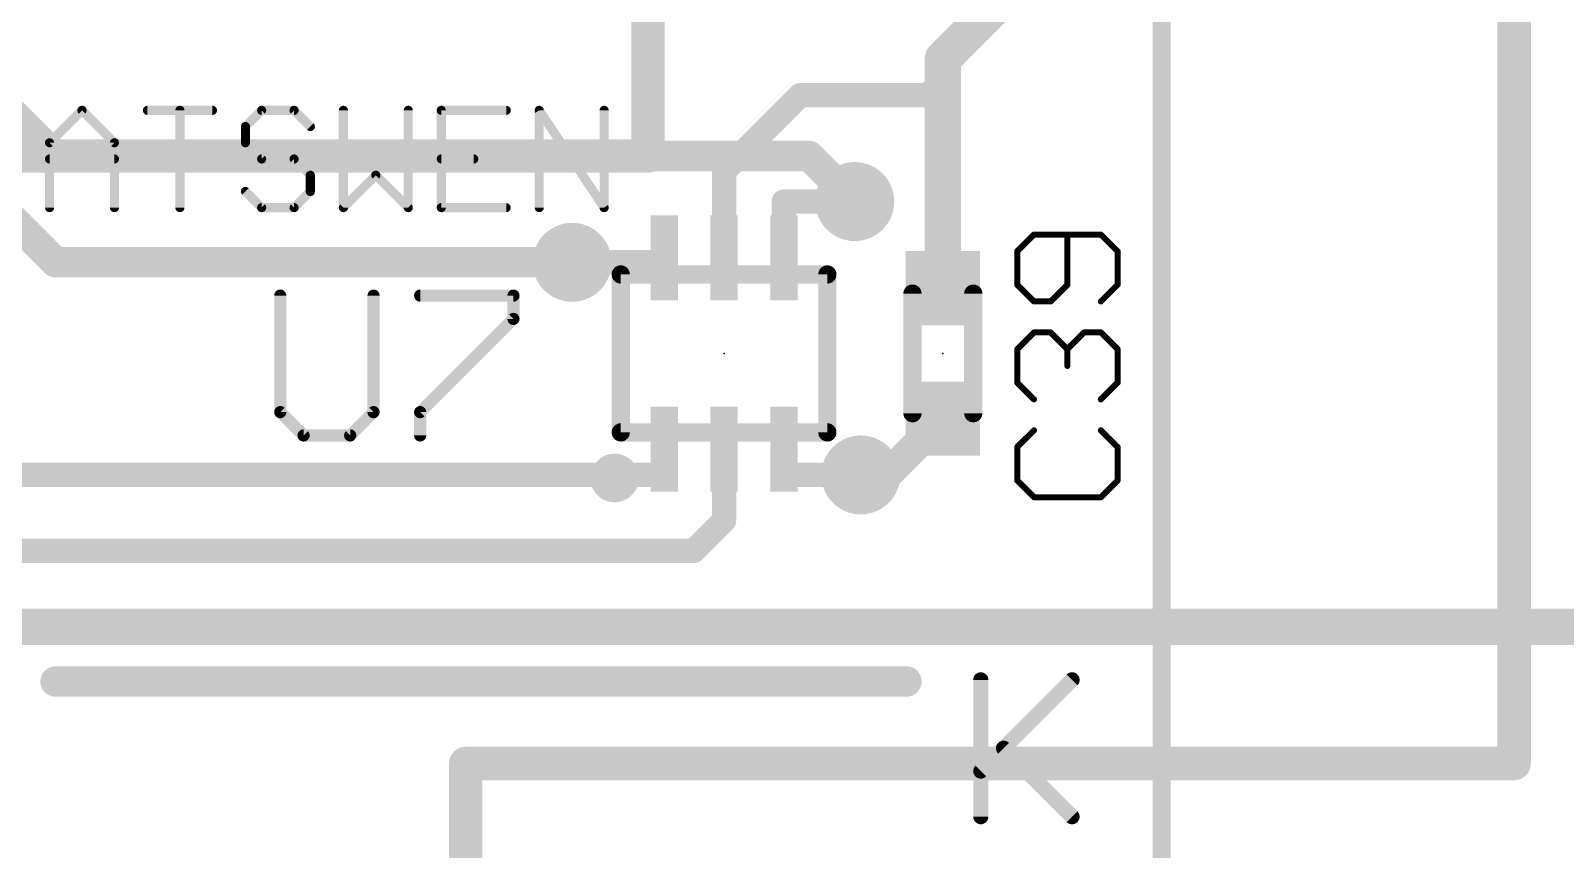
# Model space of a CAD drawing. Extents: x -19 to 124, y 0 to 88.
# Drawn here: x 64.94 to 77.77, y 58.97 to 65.82 of the extents above; entities that cross this region are included whole.
import ezdxf

# ---------------------------------------------------------------- set-up
doc = ezdxf.new("R2010")
doc.units = 0
for name, color, linetype in [('1', 12, 'CONTINUOUS'), ('15', 21, 'CONTINUOUS'), ('16', 132, 'CONTINUOUS'), ('18', 110, 'CONTINUOUS'), ('21', 253, 'CONTINUOUS'), ('23', 53, 'CONTINUOUS'), ('25', 253, 'CONTINUOUS')]:
    doc.layers.add(name, color=color, linetype=linetype)

# ---------------------------------------------------------------- blocks, each defined once
blk = doc.blocks.new('RECT')
blk.add_solid([(-0.5, -0.5), (0.5, -0.5), (-0.5, 0.5), (0.5, 0.5)])
blk = doc.blocks.new('ROUNDV')
at = {"const_width": 0.5}
blk.add_lwpolyline([(0, -0.25, 1), (0, 0.25, 1), (0, -0.25)], format="xyb", dxfattribs=at)

msp = doc.modelspace()

# ---------------------------------------------------------------- linework, layer by layer
at = {"layer": '1'}
for points, const_width in [([(72.5678, 65.5828), (75.184, 68.199)], 0.3048), ([(72.5678, 65.405), (72.5678, 65.5828)], 0.3048), ([(72.5678, 63.6651), (72.5678, 65.405)], 0.3048), ([(72.4408, 65.278), (72.5678, 65.405)], 0.2032), ([(70.739, 64.643), (71.374, 65.278)], 0.2032), ([(71.374, 65.278), (72.4408, 65.278)], 0.2032), ([(70.739, 63.9191), (70.739, 64.643)], 0.2032), ([(71.8312, 64.389), (71.239, 64.389)], 0.2032), ([(71.239, 64.389), (71.239, 63.9191)], 0.2032), ([(70.2009, 63.881), (70.239, 63.9191)], 0.2032), ([(69.469, 63.881), (70.2009, 63.881)], 0.2032), ([(72.0979, 62.103), (72.5678, 62.5729)], 0.254), ([(72.5678, 62.5729), (72.5678, 62.5348)], 0.2032), ([(70.239, 62.103), (70.239, 62.3189)], 0.2032), ([(70.739, 61.722), (70.739, 62.3189)], 0.2032), ([(71.239, 62.3189), (71.239, 62.103)], 0.2032), ([(71.882, 62.103), (72.0979, 62.103)], 0.254), ([(62.23, 62.103), (70.239, 62.103)], 0.2032), ([(71.239, 62.103), (71.882, 62.103)], 0.2032), ([(70.485, 61.468), (70.739, 61.722)], 0.2032), ([(62.103, 61.468), (70.485, 61.468)], 0.2032)]:
    msp.add_lwpolyline(points, dxfattribs=dict(at, const_width=const_width))
for points, const_width in [([(72.644, 65.5828, 1), (72.4916, 65.5828)], 0.1524), ([(72.5139, 65.6367, 1), (72.6217, 65.5289)], 0.1524), ([(72.644, 65.405, 1), (72.4916, 65.405)], 0.1524), ([(72.4916, 65.405, 1), (72.644, 65.405)], 0.1524), ([(72.6037, 65.3691, 1), (72.5319, 65.4409)], 0.1016), ([(71.374, 65.3288, 1), (71.374, 65.2272)], 0.1016), ([(71.4099, 65.2421, 1), (71.3381, 65.3139)], 0.1016), ([(72.4049, 65.3139, 1), (72.4767, 65.2421)], 0.1016), ([(72.4408, 65.2272, 1), (72.4408, 65.3288)], 0.1016), ([(70.7898, 64.643, 1), (70.6882, 64.643)], 0.1016), ([(70.7031, 64.6789, 1), (70.7749, 64.6071)], 0.1016), ([(71.239, 64.4398, 1), (71.239, 64.3382)], 0.1016), ([(71.2898, 64.389, 1), (71.1882, 64.389)], 0.1016), ([(71.8312, 64.3382, 1), (71.8312, 64.4398)], 0.1016), ([(70.2749, 63.8832, 1), (70.2031, 63.955)], 0.1016), ([(69.469, 63.9318, 1), (69.469, 63.8302)], 0.1016), ([(70.165, 63.9169, 1), (70.2368, 63.8451)], 0.1016), ([(70.2009, 63.8302, 1), (70.2009, 63.9318)], 0.1016), ([(70.6882, 63.9191, 1), (70.7898, 63.9191)], 0.1016), ([(71.1882, 63.9191, 1), (71.2898, 63.9191)], 0.1016), ([(72.4916, 63.6651, 1), (72.644, 63.6651)], 0.1524), ([(72.6127, 62.528, 1), (72.5229, 62.6178)], 0.127), ([(72.6186, 62.5729, 1), (72.517, 62.5729)], 0.1016), ([(72.517, 62.5348, 1), (72.6186, 62.5348)], 0.1016), ([(70.2898, 62.3189, 1), (70.1882, 62.3189)], 0.1016), ([(70.7898, 62.3189, 1), (70.6882, 62.3189)], 0.1016), ([(71.2898, 62.3189, 1), (71.1882, 62.3189)], 0.1016), ([(71.882, 62.1665, 1), (71.882, 62.0395)], 0.127), ([(72.053, 62.1479, 1), (72.1428, 62.0581)], 0.127), ([(72.0979, 62.0395, 1), (72.0979, 62.1665)], 0.127), ([(70.1882, 62.103, 1), (70.2898, 62.103)], 0.1016), ([(70.239, 62.0522, 1), (70.239, 62.1538)], 0.1016), ([(71.239, 62.1538, 1), (71.239, 62.0522)], 0.1016), ([(71.1882, 62.103, 1), (71.2898, 62.103)], 0.1016), ([(71.882, 62.0522, 1), (71.882, 62.1538)], 0.1016), ([(70.6882, 61.722, 1), (70.7898, 61.722)], 0.1016), ([(70.7749, 61.6861, 1), (70.7031, 61.7579)], 0.1016), ([(70.485, 61.4172, 1), (70.485, 61.5188)], 0.1016), ([(70.4491, 61.5039, 1), (70.5209, 61.4321)], 0.1016)]:
    msp.add_lwpolyline(points, format="xyb", dxfattribs=dict(at, const_width=const_width))
at = {"layer": '15', "const_width": 0.2794}
for points in [[(70.104, 64.77), (70.104, 82.042)], [(77.343, 82.042), (77.343, 59.69)], [(63.5, 64.77), (70.104, 64.77)], [(77.343, 59.69), (68.58, 59.69)], [(68.58, 59.69), (68.58, 42.545)]]:
    msp.add_lwpolyline(points, dxfattribs=at)
at = {"layer": '15', "const_width": 0.1397}
for points in [[(70.104, 64.7001, 1), (70.104, 64.8398)], [(70.0341, 64.77, 1), (70.1739, 64.77)], [(68.6499, 59.69, 1), (68.5101, 59.69)], [(68.58, 59.7599, 1), (68.58, 59.6202)], [(77.343, 59.6202, 1), (77.343, 59.7599)], [(77.2732, 59.69, 1), (77.4129, 59.69)]]:
    msp.add_lwpolyline(points, format="xyb", dxfattribs=at)
at = {"layer": '16'}
for points, const_width in [([(62.357, 67.564), (65.151, 64.77)], 0.254), ([(62.357, 66.675), (65.151, 63.881)], 0.254), ([(65.151, 64.77), (71.4502, 64.77)], 0.254), ([(71.4502, 64.77), (71.8312, 64.389)], 0.254), ([(65.151, 63.881), (69.469, 63.881)], 0.254), ([(95.504, 60.833), (59.055, 60.833)], 0.3048)]:
    msp.add_lwpolyline(points, dxfattribs=dict(at, const_width=const_width))
at = {"layer": '16', "const_width": 0.127}
for points in [[(65.151, 64.8335, 1), (65.151, 64.7065)], [(65.1061, 64.7251, 1), (65.1959, 64.8149)], [(71.4951, 64.8149, 1), (71.4053, 64.7251)], [(71.4502, 64.7065, 1), (71.4502, 64.8335)], [(71.7863, 64.3441, 1), (71.8761, 64.4339)], [(65.151, 63.9445, 1), (65.151, 63.8175)], [(69.469, 63.8175, 1), (69.469, 63.9445)], [(65.1061, 63.8361, 1), (65.1959, 63.9259)]]:
    msp.add_lwpolyline(points, format="xyb", dxfattribs=at)
at = {"layer": '21'}
for points, const_width in [([(74.3966, 66.7004), (74.3966, 53.9496)], 0.1524), ([(71.6026, 63.7794), (69.8754, 63.7794)], 0.1524), ([(69.8754, 63.7794), (69.8754, 62.4586)], 0.1524), ([(71.6026, 62.4586), (71.6026, 63.7794)], 0.1524), ([(72.3138, 63.619), (72.3138, 62.619)], 0.1524), ([(72.8218, 62.619), (72.8218, 63.619)], 0.1524), ([(69.8754, 62.4586), (71.6026, 62.4586)], 0.1524), ([(72.263, 60.3758), (65.151, 60.3758)], 0.254), ([(72.8848, 60.3895), (72.8848, 59.2455)], 0.127), ([(72.8848, 59.6268), (73.6475, 60.3895)], 0.127), ([(73.0755, 59.8175), (73.6475, 59.2455)], 0.127)]:
    msp.add_lwpolyline(points, dxfattribs=dict(at, const_width=const_width))
for points, const_width in [([(69.8754, 63.8175, 1), (69.8754, 63.7413)], 0.0762), ([(69.9135, 63.7794, 1), (69.8373, 63.7794)], 0.0762), ([(71.6407, 63.7794, 1), (71.5645, 63.7794)], 0.0762), ([(71.6026, 63.7413, 1), (71.6026, 63.8175)], 0.0762), ([(72.3519, 63.619, 1), (72.2757, 63.619)], 0.0762), ([(72.8599, 63.619, 1), (72.7837, 63.619)], 0.0762), ([(72.2757, 62.619, 1), (72.3519, 62.619)], 0.0762), ([(72.7837, 62.619, 1), (72.8599, 62.619)], 0.0762), ([(69.8754, 62.4967, 1), (69.8754, 62.4205)], 0.0762), ([(69.8373, 62.4586, 1), (69.9135, 62.4586)], 0.0762), ([(71.5645, 62.4586, 1), (71.6407, 62.4586)], 0.0762), ([(71.6026, 62.4205, 1), (71.6026, 62.4967)], 0.0762), ([(69.8246, 62.1792, 1), (69.8246, 61.976)], 0.2032), ([(69.8246, 61.976, 1), (69.8246, 62.1792)], 0.2032), ([(69.8246, 62.23, 1), (69.8246, 62.1284)], 0.1016), ([(69.8246, 62.1284, 1), (69.8246, 62.23)], 0.1016), ([(69.8246, 62.0268, 1), (69.8246, 61.9252)], 0.1016), ([(69.8246, 61.9252, 1), (69.8246, 62.0268)], 0.1016), ([(65.151, 60.4393, 1), (65.151, 60.3123)], 0.127), ([(72.263, 60.3123, 1), (72.263, 60.4393)], 0.127), ([(72.9166, 60.3895, 1), (72.8531, 60.3895)], 0.0635), ([(73.6699, 60.367, 1), (73.625, 60.4119)], 0.0635), ([(73.0979, 59.8399, 1), (73.053, 59.795)], 0.0635), ([(72.8624, 59.6493, 1), (72.9073, 59.6044)], 0.0635), ([(72.8531, 59.2455, 1), (72.9166, 59.2455)], 0.0635), ([(73.625, 59.223, 1), (73.6699, 59.268)], 0.0635)]:
    msp.add_lwpolyline(points, format="xyb", dxfattribs=dict(at, const_width=const_width))
at = {"layer": '23'}
for p in [(70.739, 63.119), (72.5678, 63.119)]:
    msp.add_point(p, dxfattribs=at)
at = {"layer": '25'}
for points, const_width in [([(65.1013, 64.8805), (65.3725, 65.1517)], 0.0762), ([(65.3725, 65.1517), (65.6437, 64.8805)], 0.0762), ([(65.9199, 65.1517), (66.4622, 65.1517)], 0.0762), ([(66.1911, 64.3382), (66.1911, 65.1517)], 0.0762), ([(66.8741, 65.1517), (66.7385, 65.0161)], 0.0762), ([(67.1452, 65.1517), (66.8741, 65.1517)], 0.0762), ([(67.2808, 65.0161), (67.1452, 65.1517)], 0.0762), ([(67.5571, 65.1517), (67.5571, 64.3382)], 0.0762), ([(68.0994, 64.3382), (68.0994, 65.1517)], 0.0762), ([(68.918, 65.1517), (68.3757, 65.1517)], 0.0762), ([(68.3757, 65.1517), (68.3757, 64.3382)], 0.0762), ([(69.1942, 64.3382), (69.1942, 65.1517)], 0.0762), ([(69.1942, 65.1517), (69.7366, 64.3382)], 0.0762), ([(69.7366, 64.3382), (69.7366, 65.1517)], 0.0762), ([(66.7385, 65.0161), (66.7385, 64.8805)], 0.0762), ([(65.1013, 64.3382), (65.1013, 64.8805)], 0.0762), ([(65.6437, 64.8805), (65.6437, 64.3382)], 0.0762), ([(66.7385, 64.8805), (66.8741, 64.7449)], 0.0762), ([(65.1013, 64.7449), (65.6437, 64.7449)], 0.0762), ([(66.8741, 64.7449), (67.1452, 64.7449)], 0.0762), ([(67.1452, 64.7449), (67.2808, 64.6094)], 0.0762), ([(68.3757, 64.7449), (68.6468, 64.7449)], 0.0762), ([(67.2808, 64.6094), (67.2808, 64.4738)], 0.0762), ([(67.5571, 64.3382), (67.8282, 64.6094)], 0.0762), ([(67.8282, 64.6094), (68.0994, 64.3382)], 0.0762), ([(66.8741, 64.3382), (66.7385, 64.4738)], 0.0762), ([(67.2808, 64.4738), (67.1452, 64.3382)], 0.0762), ([(67.1452, 64.3382), (66.8741, 64.3382)], 0.0762), ([(68.3757, 64.3382), (68.918, 64.3382)], 0.0762), ([(73.3292, 64.113), (73.1894, 63.9731)], 0.0508), ([(73.8885, 64.113), (73.3292, 64.113)], 0.0508), ([(73.6088, 63.6935), (73.6088, 64.113)], 0.0508), ([(74.0283, 63.9731), (73.8885, 64.113)], 0.0508), ([(73.1894, 63.9731), (73.1894, 63.6935)], 0.0508), ([(74.0283, 63.6935), (74.0283, 63.9731)], 0.0508), ([(67.0296, 63.6026), (67.0296, 62.6281)], 0.1016), ([(67.8092, 62.6281), (67.8092, 63.6026)], 0.1016), ([(68.199, 63.6026), (68.9786, 63.6026)], 0.1016), ([(68.9786, 63.6026), (68.9786, 63.4077)], 0.1016), ([(73.1894, 63.6935), (73.3292, 63.5537)], 0.0508), ([(73.469, 63.5537), (73.6088, 63.6935)], 0.0508), ([(73.8885, 63.5537), (74.0283, 63.6935)], 0.0508), ([(73.3292, 63.5537), (73.469, 63.5537)], 0.0508), ([(68.9786, 63.4077), (68.199, 62.6281)], 0.1016), ([(73.1894, 63.1546), (73.3292, 63.2944)], 0.0508), ([(73.3292, 63.2944), (73.469, 63.2944)], 0.0508), ([(73.469, 63.2944), (73.6088, 63.1546)], 0.0508), ([(73.6088, 63.1546), (73.7487, 63.2944)], 0.0508), ([(73.7487, 63.2944), (73.8885, 63.2944)], 0.0508), ([(73.8885, 63.2944), (74.0283, 63.1546)], 0.0508), ([(73.1894, 62.8749), (73.1894, 63.1546)], 0.0508), ([(73.6088, 63.1546), (73.6088, 63.0147)], 0.0508), ([(74.0283, 63.1546), (74.0283, 62.8749)], 0.0508), ([(73.3292, 62.7351), (73.1894, 62.8749)], 0.0508), ([(74.0283, 62.8749), (73.8885, 62.7351)], 0.0508), ([(67.0296, 62.6281), (67.2245, 62.4332)], 0.1016), ([(67.6143, 62.4332), (67.8092, 62.6281)], 0.1016), ([(68.199, 62.6281), (68.199, 62.4332)], 0.1016), ([(67.2245, 62.4332), (67.6143, 62.4332)], 0.1016), ([(73.3292, 62.4758), (73.1894, 62.336)], 0.0508), ([(74.0283, 62.336), (73.8885, 62.4758)], 0.0508), ([(73.1894, 62.336), (73.1894, 62.0564)], 0.0508), ([(74.0283, 62.0564), (74.0283, 62.336)], 0.0508), ([(73.1894, 62.0564), (73.3292, 61.9165)], 0.0508), ([(73.8885, 61.9165), (74.0283, 62.0564)], 0.0508), ([(73.3292, 61.9165), (73.8885, 61.9165)], 0.0508)]:
    msp.add_lwpolyline(points, dxfattribs=dict(at, const_width=const_width))
for points, const_width in [([(65.386, 65.1652, 1), (65.359, 65.1382)], 0.0381), ([(65.386, 65.1382, 1), (65.359, 65.1652)], 0.0381), ([(65.9199, 65.1707, 1), (65.9199, 65.1326)], 0.0381), ([(66.2101, 65.1517, 1), (66.172, 65.1517)], 0.0381), ([(66.4622, 65.1326, 1), (66.4622, 65.1707)], 0.0381), ([(66.8741, 65.1707, 1), (66.8741, 65.1326)], 0.0381), ([(66.8875, 65.1382, 1), (66.8606, 65.1652)], 0.0381), ([(67.1587, 65.1652, 1), (67.1318, 65.1382)], 0.0381), ([(67.1452, 65.1326, 1), (67.1452, 65.1707)], 0.0381), ([(67.5761, 65.1517, 1), (67.538, 65.1517)], 0.0381), ([(68.1184, 65.1517, 1), (68.0804, 65.1517)], 0.0381), ([(68.3947, 65.1517, 1), (68.3566, 65.1517)], 0.0381), ([(68.3757, 65.1707, 1), (68.3757, 65.1326)], 0.0381), ([(68.918, 65.1326, 1), (68.918, 65.1707)], 0.0381), ([(69.2101, 65.1623, 1), (69.1784, 65.1411)], 0.0381), ([(69.2133, 65.1517, 1), (69.1752, 65.1517)], 0.0381), ([(69.7556, 65.1517, 1), (69.7175, 65.1517)], 0.0381), ([(66.7575, 65.0161, 1), (66.7194, 65.0161)], 0.0381), ([(66.725, 65.0296, 1), (66.752, 65.0026)], 0.0381), ([(67.2674, 65.0026, 1), (67.2943, 65.0296)], 0.0381), ([(65.1204, 64.8805, 1), (65.0823, 64.8805)], 0.0381), ([(65.0879, 64.894, 1), (65.1148, 64.8671)], 0.0381), ([(65.6627, 64.8805, 1), (65.6246, 64.8805)], 0.0381), ([(65.6302, 64.8671, 1), (65.6571, 64.894)], 0.0381), ([(66.752, 64.894, 1), (66.725, 64.8671)], 0.0381), ([(65.1013, 64.764, 1), (65.1013, 64.7259)], 0.0381), ([(65.6437, 64.7259, 1), (65.6437, 64.764)], 0.0381), ([(66.7194, 64.8805, 1), (66.7575, 64.8805)], 0.0381), ([(66.8741, 64.764, 1), (66.8741, 64.7259)], 0.0381), ([(66.8606, 64.7315, 1), (66.8875, 64.7584)], 0.0381), ([(67.1587, 64.7584, 1), (67.1318, 64.7315)], 0.0381), ([(67.1452, 64.7259, 1), (67.1452, 64.764)], 0.0381), ([(68.3757, 64.764, 1), (68.3757, 64.7259)], 0.0381), ([(68.6468, 64.7259, 1), (68.6468, 64.764)], 0.0381), ([(67.2999, 64.6094, 1), (67.2618, 64.6094)], 0.0381), ([(67.8417, 64.6228, 1), (67.8148, 64.5959)], 0.0381), ([(67.8417, 64.5959, 1), (67.8148, 64.6228)], 0.0381), ([(67.2674, 64.5959, 1), (67.2943, 64.6228)], 0.0381), ([(66.752, 64.4873, 1), (66.725, 64.4603)], 0.0381), ([(67.2618, 64.4738, 1), (67.2999, 64.4738)], 0.0381), ([(67.2943, 64.4603, 1), (67.2674, 64.4873)], 0.0381), ([(65.0823, 64.3382, 1), (65.1204, 64.3382)], 0.0381), ([(65.6246, 64.3382, 1), (65.6627, 64.3382)], 0.0381), ([(66.172, 64.3382, 1), (66.2101, 64.3382)], 0.0381), ([(66.8741, 64.3572, 1), (66.8741, 64.3192)], 0.0381), ([(66.8606, 64.3247, 1), (66.8875, 64.3517)], 0.0381), ([(67.1318, 64.3517, 1), (67.1587, 64.3247)], 0.0381), ([(67.1452, 64.3192, 1), (67.1452, 64.3572)], 0.0381), ([(67.5436, 64.3517, 1), (67.5705, 64.3247)], 0.0381), ([(67.538, 64.3382, 1), (67.5761, 64.3382)], 0.0381), ([(68.0804, 64.3382, 1), (68.1184, 64.3382)], 0.0381), ([(68.0859, 64.3247, 1), (68.1129, 64.3517)], 0.0381), ([(68.3757, 64.3572, 1), (68.3757, 64.3192)], 0.0381), ([(68.3566, 64.3382, 1), (68.3947, 64.3382)], 0.0381), ([(68.918, 64.3192, 1), (68.918, 64.3572)], 0.0381), ([(69.1752, 64.3382, 1), (69.2133, 64.3382)], 0.0381), ([(69.7175, 64.3382, 1), (69.7556, 64.3382)], 0.0381), ([(69.7207, 64.3276, 1), (69.7524, 64.3488)], 0.0381), ([(73.3292, 64.1257, 1), (73.3292, 64.1003)], 0.0254), ([(73.3382, 64.104, 1), (73.3202, 64.1219)], 0.0254), ([(73.6215, 64.113, 1), (73.5961, 64.113)], 0.0254), ([(73.8975, 64.1219, 1), (73.8795, 64.104)], 0.0254), ([(73.8885, 64.1003, 1), (73.8885, 64.1257)], 0.0254), ([(73.2021, 63.9731, 1), (73.1767, 63.9731)], 0.0254), ([(73.1804, 63.9821, 1), (73.1984, 63.9642)], 0.0254), ([(74.041, 63.9731, 1), (74.0156, 63.9731)], 0.0254), ([(74.0193, 63.9642, 1), (74.0373, 63.9821)], 0.0254), ([(67.055, 63.6026, 1), (67.0042, 63.6026)], 0.0508), ([(67.8346, 63.6026, 1), (67.7838, 63.6026)], 0.0508), ([(68.199, 63.628, 1), (68.199, 63.5772)], 0.0508), ([(69.004, 63.6026, 1), (68.9532, 63.6026)], 0.0508), ([(68.9786, 63.5772, 1), (68.9786, 63.628)], 0.0508), ([(73.1984, 63.7025, 1), (73.1804, 63.6845)], 0.0254), ([(73.1767, 63.6935, 1), (73.2021, 63.6935)], 0.0254), ([(73.5961, 63.6935, 1), (73.6215, 63.6935)], 0.0254), ([(73.6178, 63.6845, 1), (73.5999, 63.7025)], 0.0254), ([(74.0156, 63.6935, 1), (74.041, 63.6935)], 0.0254), ([(74.0373, 63.6845, 1), (74.0193, 63.7025)], 0.0254), ([(73.3292, 63.5664, 1), (73.3292, 63.541)], 0.0254), ([(73.3202, 63.5447, 1), (73.3382, 63.5627)], 0.0254), ([(73.46, 63.5627, 1), (73.478, 63.5447)], 0.0254), ([(73.469, 63.541, 1), (73.469, 63.5664)], 0.0254), ([(73.8795, 63.5627, 1), (73.8975, 63.5447)], 0.0254), ([(68.9532, 63.4077, 1), (69.004, 63.4077)], 0.0508), ([(68.9966, 63.3897, 1), (68.9606, 63.4257)], 0.0508), ([(73.3292, 63.3071, 1), (73.3292, 63.2817)], 0.0254), ([(73.3382, 63.2854, 1), (73.3202, 63.3034)], 0.0254), ([(73.478, 63.3034, 1), (73.46, 63.2854)], 0.0254), ([(73.469, 63.2817, 1), (73.469, 63.3071)], 0.0254), ([(73.7487, 63.3071, 1), (73.7487, 63.2817)], 0.0254), ([(73.7576, 63.2854, 1), (73.7397, 63.3034)], 0.0254), ([(73.8975, 63.3034, 1), (73.8795, 63.2854)], 0.0254), ([(73.8885, 63.2817, 1), (73.8885, 63.3071)], 0.0254), ([(73.2021, 63.1546, 1), (73.1767, 63.1546)], 0.0254), ([(73.1804, 63.1635, 1), (73.1984, 63.1456)], 0.0254), ([(73.6215, 63.1546, 1), (73.5961, 63.1546)], 0.0254), ([(73.5999, 63.1635, 1), (73.6178, 63.1456)], 0.0254), ([(73.5999, 63.1456, 1), (73.6178, 63.1635)], 0.0254), ([(74.041, 63.1546, 1), (74.0156, 63.1546)], 0.0254), ([(74.0193, 63.1456, 1), (74.0373, 63.1635)], 0.0254), ([(73.5961, 63.0147, 1), (73.6215, 63.0147)], 0.0254), ([(73.1984, 62.8839, 1), (73.1804, 62.8659)], 0.0254), ([(73.1767, 62.8749, 1), (73.2021, 62.8749)], 0.0254), ([(74.0156, 62.8749, 1), (74.041, 62.8749)], 0.0254), ([(74.0373, 62.8659, 1), (74.0193, 62.8839)], 0.0254), ([(73.3202, 62.7261, 1), (73.3382, 62.7441)], 0.0254), ([(73.8795, 62.7441, 1), (73.8975, 62.7261)], 0.0254), ([(67.0476, 62.6461, 1), (67.0116, 62.6101)], 0.0508), ([(67.0042, 62.6281, 1), (67.055, 62.6281)], 0.0508), ([(67.7838, 62.6281, 1), (67.8346, 62.6281)], 0.0508), ([(67.8272, 62.6101, 1), (67.7912, 62.6461)], 0.0508), ([(68.181, 62.6461, 1), (68.217, 62.6101)], 0.0508), ([(68.2244, 62.6281, 1), (68.1736, 62.6281)], 0.0508), ([(67.2245, 62.4586, 1), (67.2245, 62.4078)], 0.0508), ([(67.2065, 62.4152, 1), (67.2425, 62.4512)], 0.0508), ([(67.5963, 62.4512, 1), (67.6323, 62.4152)], 0.0508), ([(67.6143, 62.4078, 1), (67.6143, 62.4586)], 0.0508), ([(73.3382, 62.4668, 1), (73.3202, 62.4848)], 0.0254), ([(73.8975, 62.4848, 1), (73.8795, 62.4668)], 0.0254), ([(68.1736, 62.4332, 1), (68.2244, 62.4332)], 0.0508), ([(73.2021, 62.336, 1), (73.1767, 62.336)], 0.0254), ([(73.1804, 62.345, 1), (73.1984, 62.327)], 0.0254), ([(74.041, 62.336, 1), (74.0156, 62.336)], 0.0254), ([(74.0193, 62.327, 1), (74.0373, 62.345)], 0.0254), ([(73.1984, 62.0653, 1), (73.1804, 62.0474)], 0.0254), ([(73.1767, 62.0564, 1), (73.2021, 62.0564)], 0.0254), ([(74.0156, 62.0564, 1), (74.041, 62.0564)], 0.0254), ([(74.0373, 62.0474, 1), (74.0193, 62.0653)], 0.0254), ([(73.3292, 61.9292, 1), (73.3292, 61.9038)], 0.0254), ([(73.3202, 61.9076, 1), (73.3382, 61.9255)], 0.0254), ([(73.8795, 61.9255, 1), (73.8975, 61.9076)], 0.0254), ([(73.8885, 61.9038, 1), (73.8885, 61.9292)], 0.0254)]:
    msp.add_lwpolyline(points, format="xyb", dxfattribs=dict(at, const_width=const_width))

# ---------------------------------------------------------------- block references
at = {"layer": '1'}
for p, xscale, yscale, rotation in [((70.239, 63.9191), 0.7112, 0.2286, 90), ((70.739, 63.9191), 0.7112, 0.2286, 90), ((71.239, 63.9191), 0.7112, 0.2286, 90), ((72.5678, 63.6651), 0.62, 0.62, 270), ((72.5678, 62.5729), 0.62, 0.62, 270), ((70.239, 62.3189), 0.7112, 0.2286, 90), ((70.739, 62.3189), 0.7112, 0.2286, 90), ((71.239, 62.3189), 0.7112, 0.2286, 90)]:
    msp.add_blockref('RECT', p, dxfattribs=dict(at, xscale=xscale, yscale=yscale, rotation=rotation))
at = {"layer": '18', "xscale": 0.6604, "yscale": 0.6604}
for p in [(71.8312, 64.389), (71.8312, 64.389), (69.469, 63.881), (69.469, 63.881), (71.882, 62.103), (71.882, 62.103)]:
    msp.add_blockref('ROUNDV', p, dxfattribs=at)

doc.saveas('drawing.dxf')
